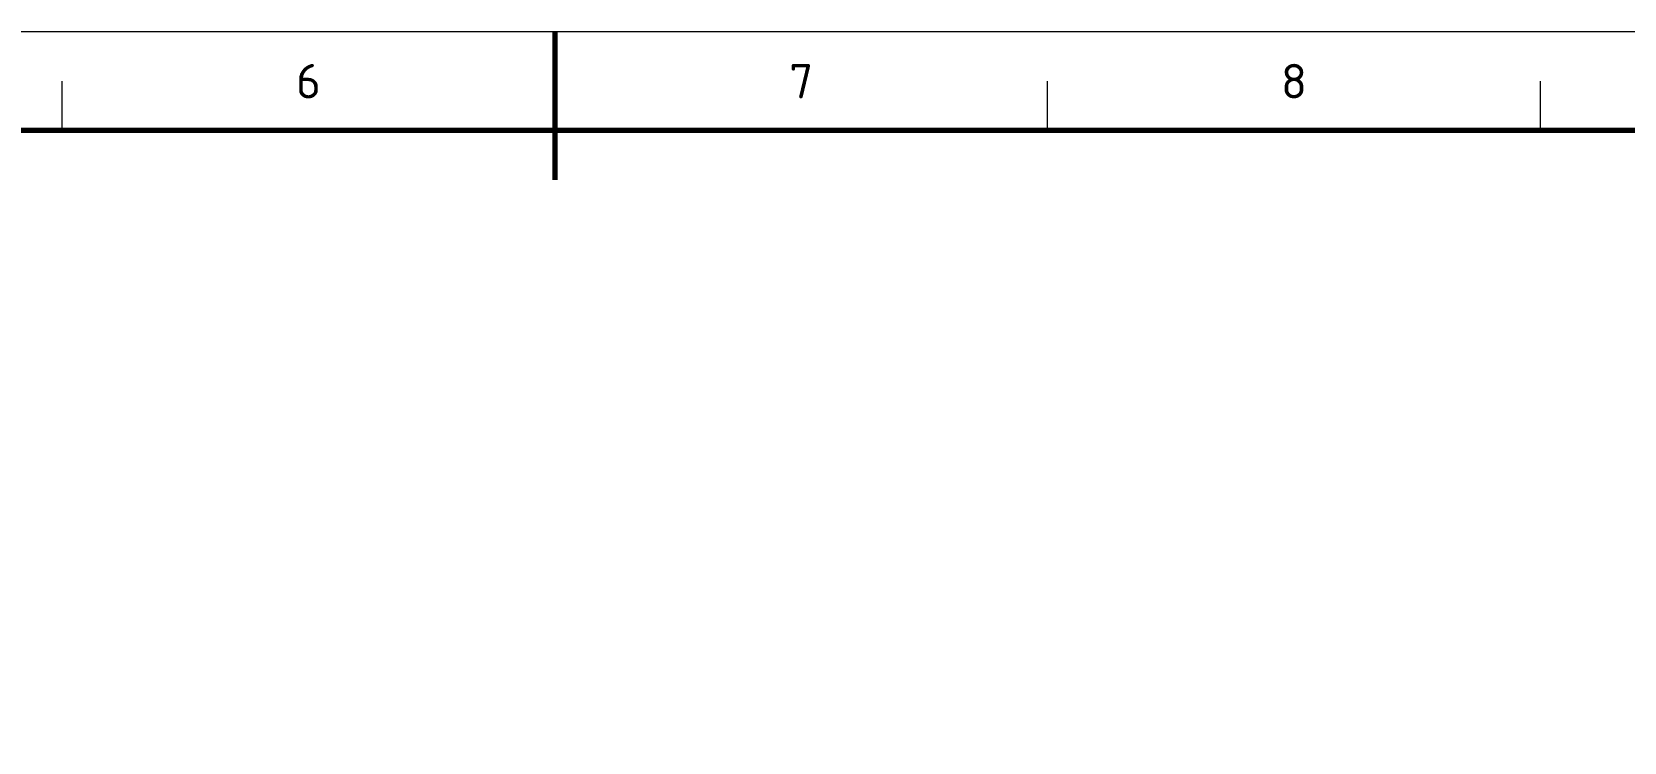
# Model space of a CAD drawing. Header units: millimetres. Extents: x 0 to 2382, y 0 to 420.
# Drawn here: x 243.9 to 405.5, y 348 to 420 of the extents above; entities that cross this region are included whole.
import ezdxf
from ezdxf.enums import TextEntityAlignment as Align

# ---------------------------------------------------------------- set-up
doc = ezdxf.new("R2010")
doc.units = ezdxf.units.MM
for name, color, linetype, lineweight in [('06-TEXTO', 7, 'CONTINUOUS', 25), ('07-RECUADRO', 7, 'CONTINUOUS', 70), ('08-FINA', 5, 'CONTINUOUS', 18)]:
    doc.layers.add(name, color=color, linetype=linetype, lineweight=lineweight)
doc.styles.add('ISO3098', font='isocpeur.ttf')

msp = doc.modelspace()

# ---------------------------------------------------------------- linework, layer by layer
at = {"layer": '07-RECUADRO'}
msp.add_line((297, 420), (297, 405), dxfattribs=at)
msp.add_lwpolyline([(25, 10), (584, 10), (584, 410), (25, 410)], close=True, dxfattribs=at)
at = {"layer": '08-FINA'}
for p, q in [((247, 410), (247, 415)), ((347, 410), (347, 415)), ((397, 410), (397, 415))]:
    msp.add_line(p, q, dxfattribs=at)
msp.add_lwpolyline([(0, 0), (594, 0), (594, 420), (0, 420)], close=True, dxfattribs=at)

# ---------------------------------------------------------------- texts
at = {"layer": '06-TEXTO', "style": 'ISO3098'}
for s, p in [('6', (272, 415)), ('7', (322, 415)), ('8', (372, 415))]:
    msp.add_text(s, height=3.5, dxfattribs=at).set_placement(p, align=Align.MIDDLE_CENTER)

doc.saveas('drawing.dxf')
